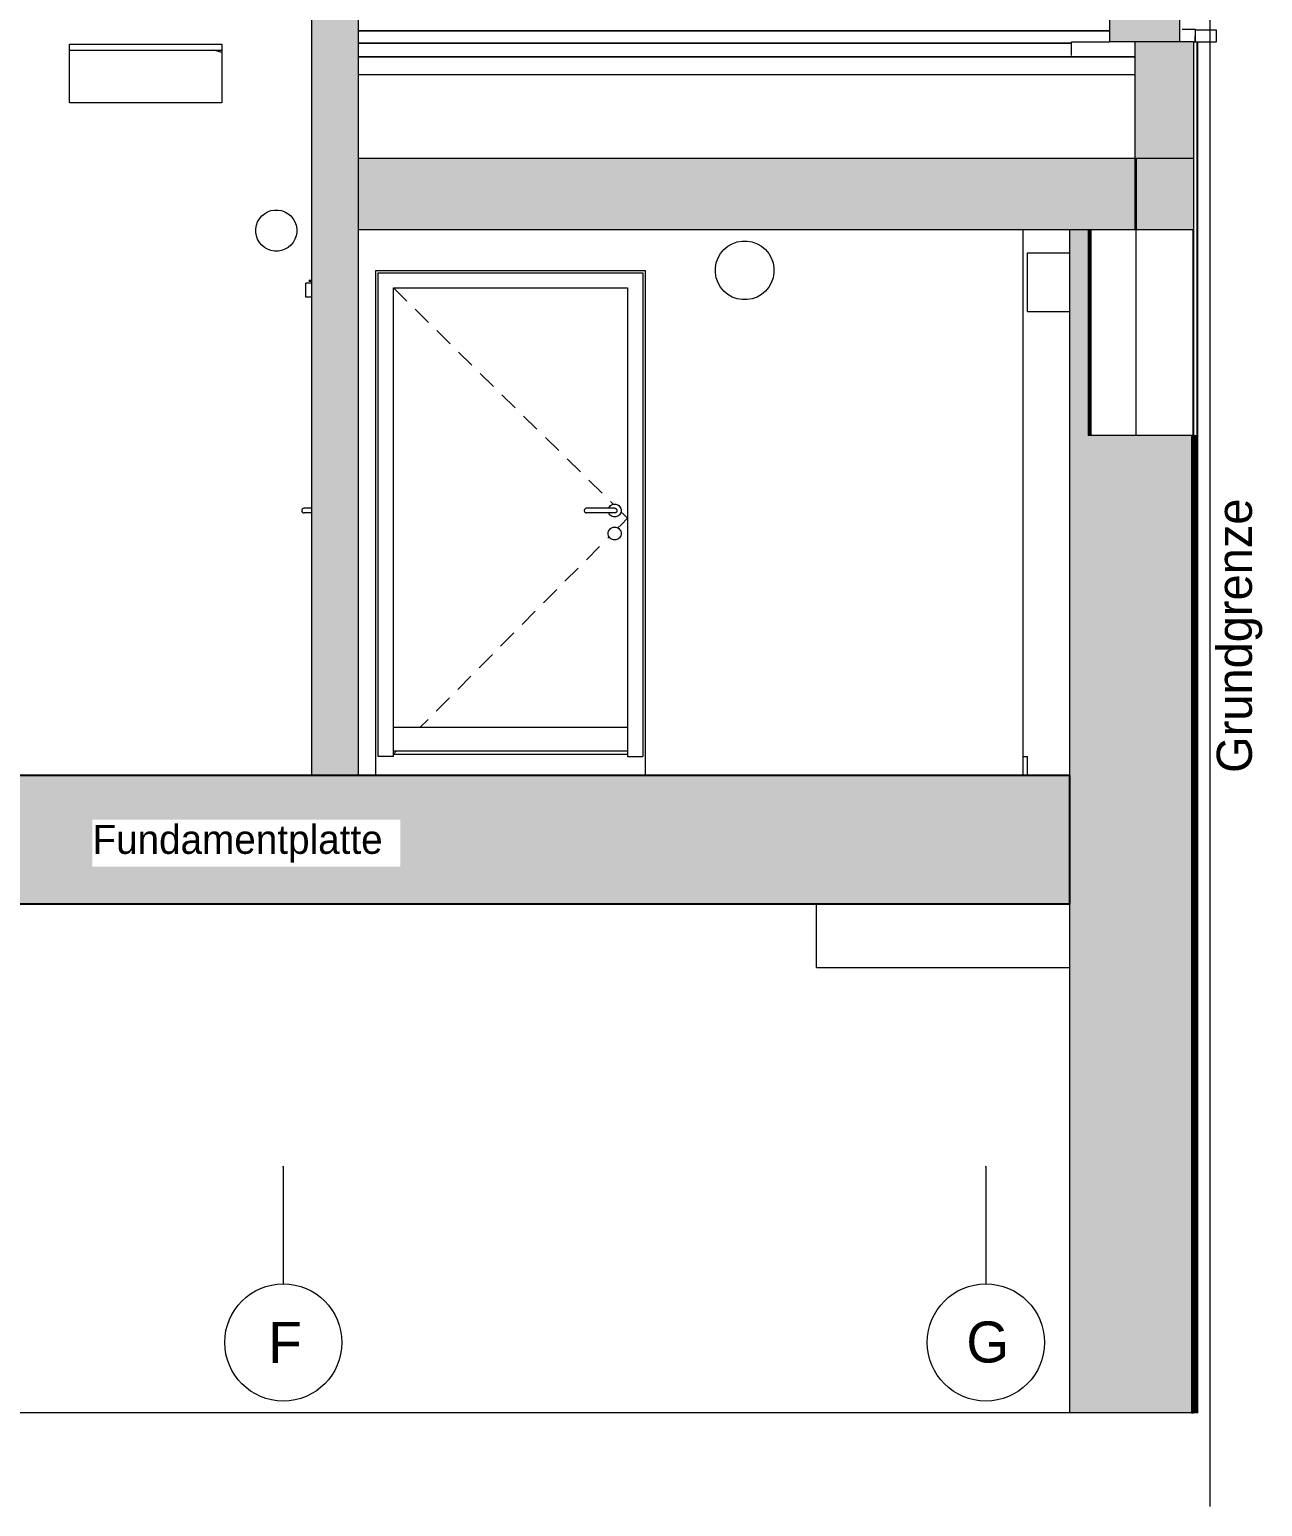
# Model space of a CAD drawing. Header units: metres. Extents: x -0.3 to 19.2, y -7 to 21.5.
# Drawn here: x 13.92 to 19.18, y -6.95 to -0.65 of the extents above; entities that cross this region are included whole.
import ezdxf

# ---------------------------------------------------------------- set-up
doc = ezdxf.new("R2010")
doc.units = ezdxf.units.M
doc.header["$MEASUREMENT"] = 0
doc.set_wipeout_variables(frame=1)
doc.linetypes.add('Raster', pattern=[0.004, 0.002, -0.001, 0, -0.001])
doc.linetypes.add('Wipeout_Contour', pattern=[1, 0, -1])
for name, color, linetype in [('C_Schnitt C RB_1_000 Achsraster', 7, 'Continuous'), ('C_Schnitt C RB_1_110 Wand Aussen', 7, 'Continuous'), ('C_Schnitt C RB_1_111 Wand Aussen - Bohrpfahlwand 53', 7, 'Continuous'), ('C_Schnitt C RB_1_111 Wand Aussen - Bohrpfahlwand 80', 7, 'Continuous'), ('C_Schnitt C RB_1_120 Wand Innen tragend', 7, 'Continuous'), ('C_Schnitt C RB_1_210 Decke', 7, 'Continuous'), ('C_Schnitt C RB_1_211 Decke - Bohrpfahl Rost', 7, 'Continuous'), ('C_Schnitt C RB_1_260 Fundament', 7, 'Continuous'), ('C_Schnitt C RB_1_270 Deckendurchbruchsymbol', 7, 'Continuous'), ('C_Schnitt C RB_1_420 Rampe', 7, 'Continuous'), ('C_Schnitt C RB_1_840 Baulinien', 7, 'Continuous'), ('C_Schnitt C RB_1_955-1 Polierplan Beschriftung - STB Decke', 7, 'Continuous')]:
    doc.layers.add(name, color=color, linetype=linetype)
doc.styles.add('ERSTELLTER_STIL_1', font='')
doc.styles.get('ERSTELLTER_STIL_1').set_extended_font_data('Eurostile')
doc.linetypes.add('Grenze Grundstück', pattern='A,0,[1,415_260415_PP_VA_RB_2_3 Schn C1.Shx,S=0.00031746,R=0,X=0,Y=0],-0.04,0', length=0.04)

msp = doc.modelspace()

# ---------------------------------------------------------------- hatches: boundary and pattern name
at = {"layer": 'C_Schnitt C RB_1_110 Wand Aussen', "linetype": 'Continuous', "lineweight": 0, "true_color": 0x000000}
msp.add_hatch(color=18, dxfattribs=at).paths.add_polyline_path([(18.8275, 2.67), (18.5275, 2.67), (18.5275, -0.7), (18.8275, -0.7)])
at = {"layer": 'C_Schnitt C RB_1_111 Wand Aussen - Bohrpfahlwand 53', "linetype": 'Continuous', "lineweight": 0, "true_color": 0x000000}
msp.add_hatch(color=18, dxfattribs=at).paths.add_polyline_path([(18.6365, -0.7), (18.6365, -1.1976), (18.8863, -1.1976), (18.8863, -2.3792), (18.8865, -0.7)])
at = {"layer": 'C_Schnitt C RB_1_111 Wand Aussen - Bohrpfahlwand 80', "linetype": 'Continuous', "lineweight": 0, "true_color": 0x000000}
msp.add_hatch(color=18, dxfattribs=at).paths.add_polyline_path([(18.3575, -1.5024), (18.3575, -6.55), (18.8775, -6.55), (18.8775, -2.3792), (18.4365, -2.3792), (18.4365, -1.5024)])
at = {"layer": 'C_Schnitt C RB_1_120 Wand Innen tragend', "linetype": 'Continuous', "lineweight": 0, "true_color": 0x000000}
msp.add_hatch(color=18, dxfattribs=at).paths.add_polyline_path([(15.32, -0.51), (15.12, -0.51), (15.12, -3.83), (15.32, -3.83)])
at = {"layer": 'C_Schnitt C RB_1_211 Decke - Bohrpfahl Rost', "linetype": 'Continuous', "lineweight": 0, "true_color": 0x000000}
msp.add_hatch(color=18, dxfattribs=at).paths.add_polyline_path([(18.6413, -1.5024), (18.8861, -1.5024), (18.8863, -1.1976), (18.6414, -1.1976)])
at = {"layer": 'C_Schnitt C RB_1_260 Fundament', "linetype": 'Continuous', "lineweight": 0, "true_color": 0x000000}
for points in [[(12.425, -3.83), (12.425, -4.38), (14.6743, -4.38), (14.6743, -3.83)], [(14.6743, -3.83), (14.6743, -4.38), (18.3575, -4.38), (18.3575, -3.83)]]:
    msp.add_hatch(color=18, dxfattribs=at).paths.add_polyline_path(points)
at = {"layer": 'C_Schnitt C RB_1_420 Rampe', "linetype": 'Continuous', "lineweight": 0, "true_color": 0x000000}
msp.add_hatch(color=18, dxfattribs=at).paths.add_polyline_path([(15.32, -1.1976), (15.32, -1.5024), (18.6413, -1.5024), (18.6414, -1.1976)])

# ---------------------------------------------------------------- linework, layer by layer
at = {"layer": 'C_Schnitt C RB_1_000 Achsraster', "color": 5, "linetype": 'Raster', "lineweight": 0, "ltscale": 1000}
for p, q in [((15, -5.5), (15, -6)), ((18, -5.5), (18, -6))]:
    msp.add_line(p, q, dxfattribs=at)
at = {"layer": 'C_Schnitt C RB_1_000 Achsraster', "color": 5, "linetype": 'Continuous', "lineweight": 0, "ltscale": 1000}
for centre in [(15, -6.25), (18, -6.25)]:
    msp.add_circle(centre, 0.25, dxfattribs=at)
at = {"layer": 'C_Schnitt C RB_1_000 Achsraster', "color": 5, "linetype": 'Raster', "lineweight": 0, "ltscale": 1000}
for p in [(15, -5.5), (15, -5.5), (18, -5.5), (18, -5.5)]:
    msp.add_point(p, dxfattribs=at)
at = {"layer": 'C_Schnitt C RB_1_110 Wand Aussen', "color": 7, "linetype": 'Continuous', "lineweight": 18, "ltscale": 1000}
for p, q in [((18.5275, 2.67), (18.5275, -0.7)), ((18.8275, 2.67), (18.8275, -0.7)), ((18.6365, -0.7), (18.5275, -0.7)), ((18.8275, -0.7), (18.6365, -0.7))]:
    msp.add_line(p, q, dxfattribs=at)
at = {"layer": 'C_Schnitt C RB_1_111 Wand Aussen - Bohrpfahlwand 53', "color": 7, "linetype": 'Continuous', "lineweight": 18, "ltscale": 1000}
for p, q in [((18.6365, -0.7), (18.6365, -1.1976)), ((18.8865, -0.7), (18.8275, -0.7)), ((18.8865, -0.7), (18.9008, -0.7)), ((18.8865, -0.7), (18.8865, -2.3792)), ((18.9008, -0.7), (18.9008, -2.3792)), ((18.8863, -1.1976), (18.8863, -2.3792)), ((18.8863, -2.3792), (18.8855, -2.3792)), ((18.8865, -2.3792), (18.8863, -2.3792)), ((18.8865, -2.3792), (18.9008, -2.3792))]:
    msp.add_line(p, q, dxfattribs=at)
at = {"layer": 'C_Schnitt C RB_1_111 Wand Aussen - Bohrpfahlwand 80', "color": 7, "linetype": 'Continuous', "lineweight": 18, "ltscale": 1000}
for p, q in [((18.985, -0.65), (18.8947, -0.65)), ((18.985, -0.7), (18.985, -0.65)), ((18.3657, -0.7576), (18.3657, -0.7)), ((18.3657, -0.7), (18.5275, -0.7)), ((18.9008, -0.7), (18.9016, -0.7)), ((18.9016, -6.55), (18.9016, -0.7)), ((18.903, -0.7), (18.9016, -0.7)), ((18.903, -0.7), (18.983, -0.7)), ((18.9046, -0.8), (18.9046, -0.7)), ((18.985, -0.7), (18.983, -0.7)), ((18.9048, -0.8), (18.9046, -0.8)), ((18.9048, -6.55), (18.9048, -0.8)), ((18.3575, -1.5024), (18.3575, -3.83)), ((18.4418, -1.5024), (18.4418, -2.3792)), ((18.4438, -1.5024), (18.4438, -2.3792)), ((18.4492, -2.3792), (18.4492, -1.5024)), ((18.6415, -2.3792), (18.6415, -1.5024)), ((18.8843, -1.5024), (18.8843, -6.55)), ((18.8855, -1.5024), (18.8855, -6.55)), ((18.8816, -2.3792), (18.8775, -2.3792)), ((18.8816, -2.3792), (18.8816, -6.55)), ((18.8843, -2.3792), (18.8816, -2.3792)), ((18.8855, -2.3792), (18.8843, -2.3792)), ((18.8866, -6.55), (18.8866, -2.3792)), ((18.8916, -6.55), (18.8916, -2.3792)), ((18.8959, -6.55), (18.8959, -2.3792)), ((18.3575, -4.38), (18.3575, -6.55)), ((15.505, -6.55), (0.6294, -6.55)), ((18.3575, -6.55), (15.505, -6.55)), ((18.8775, -6.55), (18.8816, -6.55)), ((18.8816, -6.55), (18.8843, -6.55)), ((18.8843, -6.55), (18.8857, -6.55)), ((18.8857, -6.55), (18.8866, -6.55)), ((18.8916, -6.55), (18.8866, -6.55)), ((18.8959, -6.55), (18.8916, -6.55)), ((18.9016, -6.55), (18.8959, -6.55)), ((18.9048, -6.55), (18.9016, -6.55))]:
    msp.add_line(p, q, dxfattribs=at)
at = {"layer": 'C_Schnitt C RB_1_111 Wand Aussen - Bohrpfahlwand 80', "color": 7, "linetype": 'Continuous', "lineweight": 13, "ltscale": 1000}
for p, q in [((18.4365, -1.5024), (18.4365, -2.3792)), ((18.8775, -2.3792), (18.4365, -2.3792)), ((18.8775, -2.3792), (18.8775, -6.55)), ((18.8775, -6.55), (18.3575, -6.55))]:
    msp.add_line(p, q, dxfattribs=at)
at = {"layer": 'C_Schnitt C RB_1_120 Wand Innen tragend', "color": 7, "linetype": 'Continuous', "lineweight": 18, "ltscale": 1000}
for p, q in [((15.12, -0.51), (15.12, -3.83)), ((15.32, -0.51), (15.32, -1.1976)), ((15.32, -1.1976), (15.32, -1.5024)), ((15.32, -1.5024), (15.32, -3.83)), ((18.1599, -3.83), (18.1599, -1.5024)), ((15.395, -3.83), (15.395, -3.75)), ((16.545, -3.75), (16.545, -3.83))]:
    msp.add_line(p, q, dxfattribs=at)
at = {"layer": 'C_Schnitt C RB_1_120 Wand Innen tragend', "color": 16, "linetype": 'Continuous', "lineweight": 13, "ltscale": 1000, "true_color": 0x7e0000}
for p, q in [((14.087, -0.71), (14.737, -0.71)), ((14.087, -0.96), (14.087, -0.71)), ((14.737, -0.71), (14.737, -0.96)), ((14.737, -0.96), (14.087, -0.96)), ((14.8981, -1.4546), (14.9079, -1.4429)), ((14.9079, -1.4429), (14.9196, -1.4331)), ((14.9196, -1.4331), (14.9329, -1.4254)), ((14.9329, -1.4254), (14.9473, -1.4202)), ((14.9473, -1.4202), (14.9623, -1.4175)), ((14.9623, -1.4175), (14.97, -1.4175)), ((14.97, -1.4175), (14.9777, -1.4175)), ((14.9777, -1.4175), (14.9927, -1.4202)), ((14.9927, -1.4202), (15.0071, -1.4254)), ((15.0071, -1.4254), (15.0204, -1.4331)), ((15.0204, -1.4331), (15.0321, -1.4429)), ((15.0321, -1.4429), (15.0419, -1.4546)), ((14.8825, -1.4973), (14.8852, -1.4823)), ((14.8825, -1.505), (14.8825, -1.4973)), ((14.8825, -1.5127), (14.8825, -1.505)), ((14.8852, -1.4823), (14.8904, -1.4679)), ((14.8904, -1.4679), (14.8981, -1.4546)), ((15.0419, -1.4546), (15.0496, -1.4679)), ((15.0496, -1.4679), (15.0548, -1.4823)), ((15.0548, -1.4823), (15.0575, -1.4973)), ((15.0575, -1.4973), (15.0575, -1.505)), ((15.0575, -1.505), (15.0575, -1.5127)), ((14.8852, -1.5277), (14.8825, -1.5127)), ((14.8904, -1.5421), (14.8852, -1.5277)), ((14.8981, -1.5554), (14.8904, -1.5421)), ((14.9079, -1.5671), (14.8981, -1.5554)), ((14.9196, -1.5769), (14.9079, -1.5671)), ((15.0321, -1.5671), (15.0204, -1.5769)), ((15.0419, -1.5554), (15.0321, -1.5671)), ((15.0496, -1.5421), (15.0419, -1.5554)), ((15.0548, -1.5277), (15.0496, -1.5421)), ((15.0575, -1.5127), (15.0548, -1.5277)), ((16.8813, -1.5863), (16.898, -1.5722)), ((16.898, -1.5722), (16.917, -1.5613)), ((16.917, -1.5613), (16.9375, -1.5538)), ((16.9375, -1.5538), (16.9591, -1.55)), ((16.9591, -1.55), (16.97, -1.55)), ((16.97, -1.55), (16.9809, -1.55)), ((16.9809, -1.55), (17.0025, -1.5538)), ((17.0025, -1.5538), (17.023, -1.5613)), ((17.023, -1.5613), (17.042, -1.5722)), ((17.042, -1.5722), (17.0587, -1.5863)), ((14.9329, -1.5846), (14.9196, -1.5769)), ((14.9473, -1.5898), (14.9329, -1.5846)), ((14.9623, -1.5925), (14.9473, -1.5898)), ((14.97, -1.5925), (14.9623, -1.5925)), ((14.9777, -1.5925), (14.97, -1.5925)), ((14.9927, -1.5898), (14.9777, -1.5925)), ((15.0071, -1.5846), (14.9927, -1.5898)), ((15.0204, -1.5769), (15.0071, -1.5846)), ((16.8488, -1.6425), (16.8563, -1.622)), ((16.8563, -1.622), (16.8672, -1.603)), ((16.8672, -1.603), (16.8813, -1.5863)), ((17.0587, -1.5863), (17.0728, -1.603)), ((17.0728, -1.603), (17.0837, -1.622)), ((17.0837, -1.622), (17.0912, -1.6425)), ((16.845, -1.6641), (16.8488, -1.6425)), ((16.845, -1.675), (16.845, -1.6641)), ((16.845, -1.6859), (16.845, -1.675)), ((16.8488, -1.7075), (16.845, -1.6859)), ((17.0912, -1.6425), (17.095, -1.6641)), ((17.095, -1.6859), (17.0912, -1.7075)), ((17.095, -1.6641), (17.095, -1.675)), ((17.095, -1.675), (17.095, -1.6859)), ((16.8563, -1.728), (16.8488, -1.7075)), ((16.8672, -1.747), (16.8563, -1.728)), ((16.8813, -1.7637), (16.8672, -1.747)), ((16.898, -1.7778), (16.8813, -1.7637)), ((17.0587, -1.7637), (17.042, -1.7778)), ((17.0728, -1.747), (17.0587, -1.7637)), ((17.0837, -1.728), (17.0728, -1.747)), ((17.0912, -1.7075), (17.0837, -1.728)), ((16.917, -1.7887), (16.898, -1.7778)), ((16.9375, -1.7962), (16.917, -1.7887)), ((16.9591, -1.8), (16.9375, -1.7962)), ((16.97, -1.8), (16.9591, -1.8)), ((16.9809, -1.8), (16.97, -1.8)), ((17.0025, -1.7962), (16.9809, -1.8)), ((17.023, -1.7887), (17.0025, -1.7962)), ((17.042, -1.7778), (17.023, -1.7887))]:
    msp.add_line(p, q, dxfattribs=at)
at = {"layer": 'C_Schnitt C RB_1_120 Wand Innen tragend', "color": 7, "linetype": 'Continuous', "lineweight": 13, "ltscale": 1000}
for p, q in [((15.395, -3.75), (15.395, -1.675)), ((15.395, -1.675), (16.545, -1.675)), ((15.405, -1.685), (16.535, -1.685)), ((15.405, -3.75), (15.405, -1.685)), ((16.535, -1.685), (16.535, -3.75)), ((16.545, -1.675), (16.545, -3.75)), ((15.12, -1.73), (15.096, -1.73)), ((15.096, -1.79), (15.096, -1.73)), ((15.12, -1.718), (15.1095, -1.718)), ((15.12, -1.722), (15.1095, -1.722)), ((15.47, -1.75), (15.5271, -1.8061)), ((15.47, -3.75), (15.47, -1.75)), ((15.47, -1.75), (16.47, -1.75)), ((16.47, -1.75), (16.47, -3.75)), ((15.12, -1.79), (15.096, -1.79)), ((15.5627, -1.8411), (15.6198, -1.8972)), ((15.6554, -1.9323), (15.7125, -1.9883)), ((15.7481, -2.0234), (15.8052, -2.0795)), ((15.8408, -2.1145), (15.8979, -2.1706)), ((15.9335, -2.2057), (15.9906, -2.2617)), ((16.0263, -2.2968), (16.0833, -2.3529)), ((16.119, -2.3879), (16.176, -2.444)), ((16.2117, -2.4791), (16.2687, -2.5351)), ((16.3044, -2.5702), (16.3614, -2.6263)), ((15.0792, -2.6983), (15.079, -2.7)), ((15.079, -2.7), (15.0792, -2.7017)), ((15.0796, -2.6966), (15.0792, -2.6983)), ((15.0792, -2.7017), (15.0796, -2.7034)), ((15.0803, -2.695), (15.0796, -2.6966)), ((15.0796, -2.7034), (15.0803, -2.705)), ((15.0813, -2.6936), (15.0803, -2.695)), ((15.0803, -2.705), (15.0813, -2.7064)), ((15.0826, -2.6923), (15.0813, -2.6936)), ((15.0813, -2.7064), (15.0826, -2.7077)), ((15.084, -2.6913), (15.0826, -2.6923)), ((15.0826, -2.7077), (15.084, -2.7087)), ((15.0856, -2.6906), (15.084, -2.6913)), ((15.084, -2.7087), (15.0856, -2.7094)), ((15.0873, -2.6902), (15.0856, -2.6906)), ((15.0856, -2.7094), (15.0873, -2.7098)), ((15.089, -2.69), (15.0873, -2.6902)), ((15.0873, -2.7098), (15.089, -2.71)), ((15.0899, -2.69), (15.089, -2.69)), ((15.0899, -2.71), (15.089, -2.71)), ((15.0923, -2.69), (15.0899, -2.69)), ((15.0923, -2.71), (15.0899, -2.71)), ((15.0963, -2.69), (15.0923, -2.69)), ((15.0963, -2.71), (15.0923, -2.71)), ((15.1015, -2.69), (15.0963, -2.69)), ((15.1015, -2.71), (15.0963, -2.71)), ((15.1075, -2.69), (15.1015, -2.69)), ((15.1075, -2.71), (15.1015, -2.71)), ((15.114, -2.69), (15.1075, -2.69)), ((15.114, -2.71), (15.1075, -2.71)), ((15.12, -2.69), (15.114, -2.69)), ((15.12, -2.71), (15.114, -2.71)), ((16.2852, -2.6983), (16.285, -2.7)), ((16.285, -2.7), (16.2852, -2.7017)), ((16.2856, -2.6966), (16.2852, -2.6983)), ((16.2852, -2.7017), (16.2856, -2.7034)), ((16.2863, -2.695), (16.2856, -2.6966)), ((16.2856, -2.7034), (16.2863, -2.705)), ((16.2873, -2.6936), (16.2863, -2.695)), ((16.2863, -2.705), (16.2873, -2.7064)), ((16.2886, -2.6923), (16.2873, -2.6936)), ((16.2873, -2.7064), (16.2886, -2.7077)), ((16.29, -2.6913), (16.2886, -2.6923)), ((16.2886, -2.7077), (16.29, -2.7087)), ((16.2916, -2.6906), (16.29, -2.6913)), ((16.29, -2.7087), (16.2916, -2.7094)), ((16.2933, -2.6902), (16.2916, -2.6906)), ((16.2916, -2.7094), (16.2933, -2.7098)), ((16.295, -2.69), (16.2933, -2.6902)), ((16.2933, -2.7098), (16.295, -2.71)), ((16.2959, -2.69), (16.295, -2.69)), ((16.2959, -2.71), (16.295, -2.71)), ((16.2983, -2.69), (16.2959, -2.69)), ((16.2983, -2.71), (16.2959, -2.71)), ((16.3023, -2.69), (16.2983, -2.69)), ((16.3023, -2.71), (16.2983, -2.71)), ((16.3075, -2.69), (16.3023, -2.69)), ((16.3075, -2.71), (16.3023, -2.71)), ((16.3135, -2.69), (16.3075, -2.69)), ((16.3135, -2.71), (16.3075, -2.71)), ((16.32, -2.69), (16.3135, -2.69)), ((16.32, -2.71), (16.3135, -2.71)), ((16.39, -2.69), (16.32, -2.69)), ((16.39, -2.71), (16.32, -2.71)), ((16.3894, -2.69), (16.3912, -2.6863)), ((16.3912, -2.7138), (16.3894, -2.71)), ((16.3965, -2.69), (16.39, -2.69)), ((16.3965, -2.71), (16.39, -2.71)), ((16.3912, -2.6863), (16.3939, -2.6823)), ((16.3939, -2.6823), (16.3973, -2.6789)), ((16.4025, -2.69), (16.3965, -2.69)), ((16.4025, -2.71), (16.3965, -2.71)), ((16.3971, -2.6613), (16.4092, -2.6732)), ((16.3973, -2.6789), (16.4013, -2.6762)), ((16.4013, -2.6762), (16.4056, -2.6742)), ((16.4077, -2.69), (16.4025, -2.69)), ((16.4077, -2.71), (16.4025, -2.71)), ((16.4056, -2.6742), (16.4102, -2.6729)), ((16.4117, -2.69), (16.4077, -2.69)), ((16.4117, -2.71), (16.4077, -2.71)), ((16.4102, -2.6729), (16.415, -2.6725)), ((16.4141, -2.69), (16.4117, -2.69)), ((16.4141, -2.71), (16.4117, -2.71)), ((16.415, -2.69), (16.4141, -2.69)), ((16.415, -2.71), (16.4141, -2.71)), ((16.415, -2.6725), (16.4198, -2.6729)), ((16.415, -2.69), (16.4167, -2.6902)), ((16.4167, -2.7098), (16.415, -2.71)), ((16.4167, -2.6902), (16.4184, -2.6906)), ((16.4184, -2.7094), (16.4167, -2.7098)), ((16.4184, -2.6906), (16.42, -2.6913)), ((16.42, -2.7087), (16.4184, -2.7094)), ((16.4198, -2.6729), (16.4244, -2.6742)), ((16.42, -2.6913), (16.4214, -2.6923)), ((16.4214, -2.7077), (16.42, -2.7087)), ((16.4214, -2.6923), (16.4227, -2.6936)), ((16.4227, -2.7064), (16.4214, -2.7077)), ((16.4227, -2.6936), (16.4237, -2.695)), ((16.4237, -2.705), (16.4227, -2.7064)), ((16.4237, -2.695), (16.4244, -2.6966)), ((16.4244, -2.7034), (16.4237, -2.705)), ((16.4244, -2.6742), (16.4288, -2.6762)), ((16.4244, -2.6966), (16.4248, -2.6983)), ((16.4248, -2.7017), (16.4244, -2.7034)), ((16.4248, -2.6983), (16.425, -2.7)), ((16.425, -2.7), (16.4248, -2.7017)), ((16.4288, -2.6762), (16.4327, -2.6789)), ((16.4327, -2.6789), (16.4361, -2.6823)), ((16.4361, -2.6823), (16.4388, -2.6863)), ((16.4388, -2.6863), (16.4408, -2.6906)), ((16.4408, -2.7094), (16.4388, -2.7138)), ((16.4408, -2.6906), (16.4421, -2.6952)), ((16.4421, -2.7048), (16.4408, -2.7094)), ((16.4419, -2.7054), (16.4541, -2.7174)), ((16.4421, -2.6952), (16.4425, -2.7)), ((16.4425, -2.7), (16.4421, -2.7048)), ((16.3939, -2.7177), (16.3912, -2.7138)), ((16.3973, -2.7211), (16.3939, -2.7177)), ((16.4013, -2.7238), (16.3973, -2.7211)), ((16.4056, -2.7258), (16.4013, -2.7238)), ((16.4013, -2.7742), (16.4056, -2.7722)), ((16.4102, -2.7271), (16.4056, -2.7258)), ((16.4056, -2.7722), (16.4102, -2.7709)), ((16.415, -2.7275), (16.4102, -2.7271)), ((16.4102, -2.7709), (16.415, -2.7705)), ((16.4198, -2.7271), (16.415, -2.7275)), ((16.415, -2.7705), (16.4198, -2.7709)), ((16.4244, -2.7258), (16.4198, -2.7271)), ((16.4198, -2.7709), (16.4244, -2.7722)), ((16.4288, -2.7238), (16.4244, -2.7258)), ((16.4244, -2.7722), (16.4288, -2.7742)), ((16.4327, -2.7211), (16.4288, -2.7238)), ((16.429, -2.7743), (16.4424, -2.7608)), ((16.4361, -2.7177), (16.4327, -2.7211)), ((16.4388, -2.7138), (16.4361, -2.7177)), ((16.47, -2.733), (16.4424, -2.7608)), ((16.47, -2.733), (16.4541, -2.7174)), ((16.386, -2.8176), (16.3914, -2.8121)), ((16.3875, -2.798), (16.3879, -2.7932)), ((16.3879, -2.8028), (16.3875, -2.798)), ((16.3879, -2.7932), (16.3892, -2.7886)), ((16.3892, -2.8074), (16.3879, -2.8028)), ((16.3892, -2.7886), (16.3912, -2.7842)), ((16.3912, -2.8117), (16.3892, -2.8074)), ((16.3912, -2.7842), (16.3939, -2.7803)), ((16.3939, -2.8157), (16.3912, -2.8117)), ((16.3939, -2.7803), (16.3973, -2.7769)), ((16.3973, -2.8191), (16.3939, -2.8157)), ((16.3973, -2.7769), (16.4013, -2.7742)), ((16.4013, -2.8218), (16.3973, -2.8191)), ((16.4056, -2.8238), (16.4013, -2.8218)), ((16.4102, -2.8251), (16.4056, -2.8238)), ((16.415, -2.8255), (16.4102, -2.8251)), ((16.4198, -2.8251), (16.415, -2.8255)), ((16.4244, -2.8238), (16.4198, -2.8251)), ((16.4288, -2.8218), (16.4244, -2.8238)), ((16.4288, -2.7742), (16.4327, -2.7769)), ((16.4327, -2.8191), (16.4288, -2.8218)), ((16.4327, -2.7769), (16.4361, -2.7803)), ((16.4361, -2.8157), (16.4327, -2.8191)), ((16.4361, -2.7803), (16.4388, -2.7842)), ((16.4388, -2.8117), (16.4361, -2.8157)), ((16.4388, -2.7842), (16.4408, -2.7886)), ((16.4408, -2.8074), (16.4388, -2.8117)), ((16.4408, -2.7886), (16.4421, -2.7932)), ((16.4421, -2.8028), (16.4408, -2.8074)), ((16.4421, -2.7932), (16.4425, -2.798)), ((16.4425, -2.798), (16.4421, -2.8028)), ((16.2944, -2.9098), (16.3508, -2.853)), ((16.2028, -3.002), (16.2592, -2.9453)), ((16.1112, -3.0943), (16.1676, -3.0375)), ((16.0196, -3.1865), (16.076, -3.1298)), ((15.928, -3.2788), (15.9844, -3.222)), ((15.8364, -3.371), (15.8928, -3.3143)), ((15.7448, -3.4633), (15.8012, -3.4065)), ((15.6532, -3.5555), (15.7096, -3.4987)), ((15.5832, -3.626), (15.618, -3.591)), ((16.47, -3.626), (15.47, -3.626)), ((15.47, -3.75), (15.405, -3.75)), ((15.47, -3.74), (15.4839, -3.726)), ((15.47, -3.726), (16.47, -3.726)), ((15.47, -3.74), (16.47, -3.74)), ((16.47, -3.75), (16.535, -3.75))]:
    msp.add_line(p, q, dxfattribs=at)
at = {"layer": 'C_Schnitt C RB_1_210 Decke', "color": 7, "linetype": 'Continuous', "lineweight": 13, "ltscale": 1000}
msp.add_line((14.087, -0.735), (14.737, -0.735), dxfattribs=at)
at = {"layer": 'C_Schnitt C RB_1_211 Decke - Bohrpfahl Rost', "color": 8, "linetype": 'Continuous', "lineweight": 13, "ltscale": 1000}
for p, q in [((18.8947, -0.6473), (18.8384, -0.6472)), ((18.8937, -0.7), (18.8947, -0.6473)), ((18.8947, -0.7), (18.8947, -0.6473)), ((18.6365, -1.1849), (18.6363, -1.1976)), ((18.8863, -1.4928), (18.8861, -1.5024))]:
    msp.add_line(p, q, dxfattribs=at)
at = {"layer": 'C_Schnitt C RB_1_211 Decke - Bohrpfahl Rost', "color": 7, "linetype": 'Continuous', "lineweight": 18, "ltscale": 1000}
for p, q in [((18.6363, -1.1976), (18.6361, -1.5024)), ((18.8863, -1.1976), (18.6414, -1.1976)), ((18.8863, -1.1976), (18.8861, -1.5024)), ((18.8861, -1.5024), (18.6413, -1.5024))]:
    msp.add_line(p, q, dxfattribs=at)
at = {"layer": 'C_Schnitt C RB_1_260 Fundament', "color": 7, "linetype": 'Continuous', "lineweight": 25, "ltscale": 1000}
for p, q in [((15.32, -3.83), (15.12, -3.83)), ((18.3575, -3.83), (15.32, -3.83)), ((18.3575, -3.83), (18.3575, -4.38))]:
    msp.add_line(p, q, dxfattribs=at)
at = {"layer": 'C_Schnitt C RB_1_260 Fundament', "color": 7, "linetype": 'Continuous', "lineweight": 13, "ltscale": 1000}
for q in [(17.2774, -4.38), (18.3575, -4.65)]:
    msp.add_line((17.2774, -4.65), q, dxfattribs=at)
at = {"layer": 'C_Schnitt C RB_1_260 Fundament', "color": 7, "linetype": 'Continuous', "lineweight": 25, "ltscale": 1000, "flags": 128}
for points in [[(15.12, -3.83), (14.6743, -3.83), (12.425, -3.83)], [(18.3575, -4.38), (14.6743, -4.38), (12.425, -4.38)]]:
    msp.add_lwpolyline(points, dxfattribs=at)
at = {"layer": 'C_Schnitt C RB_1_270 Deckendurchbruchsymbol', "color": 7, "linetype": 'Continuous', "lineweight": 13, "ltscale": 1000}
for p in [(18.1599, -3.75), (18.1774, -3.83)]:
    msp.add_line(p, (18.1774, -3.75), dxfattribs=at)
at = {"layer": 'C_Schnitt C RB_1_420 Rampe', "color": 7, "linetype": 'Continuous', "lineweight": 13, "ltscale": 1000}
for p, q in [((15.32, -0.6522), (18.5275, -0.6522)), ((18.5275, -0.6523), (15.32, -0.6523)), ((15.32, -0.7058), (18.3657, -0.7058)), ((18.3657, -0.7058), (15.32, -0.7058)), ((15.32, -0.7641), (18.6365, -0.7641)), ((18.6365, -0.7644), (15.32, -0.7644)), ((15.32, -0.8407), (15.32, -1.1976)), ((18.6365, -0.8407), (15.32, -0.8407))]:
    msp.add_line(p, q, dxfattribs=at)
at = {"layer": 'C_Schnitt C RB_1_420 Rampe', "color": 7, "linetype": 'Continuous', "lineweight": 18, "ltscale": 1000}
for p, q in [((14.737, -0.7458), (14.7033, -0.735)), ((18.6363, -1.1976), (15.32, -1.1976)), ((18.6414, -1.1976), (18.6413, -1.5024)), ((18.3575, -1.5024), (15.32, -1.5024)), ((18.4365, -1.5024), (18.3575, -1.5024)), ((18.6361, -1.5024), (18.4365, -1.5024)), ((18.6413, -1.5024), (18.6361, -1.5024)), ((18.1773, -1.6), (18.3575, -1.6)), ((18.1773, -1.85), (18.1773, -1.6)), ((18.1773, -1.85), (18.3575, -1.85))]:
    msp.add_line(p, q, dxfattribs=at)
at = {"layer": 'C_Schnitt C RB_1_420 Rampe', "color": 7, "linetype": 'Continuous', "lineweight": 18, "ltscale": 1000, "flags": 128}
msp.add_lwpolyline([(18.6414, -1.1976), (18.6365, -1.1976)], dxfattribs=at)
at = {"layer": 'C_Schnitt C RB_1_840 Baulinien', "color": 86, "linetype": 'Grenze Grundstück', "lineweight": 13, "ltscale": 1000, "true_color": 0x107f01}
msp.add_line((18.9578, -6.95), (18.9578, 5.91), dxfattribs=at)

# ---------------------------------------------------------------- texts
at = {"layer": 'C_Schnitt C RB_1_000 Achsraster', "color": 5, "linetype": 'Continuous', "lineweight": 0, "char_height": 0.175, "attachment_point": 1, "style": 'ERSTELLTER_STIL_1'}
for s, insert in [('\\A1;{\\pql;\\pt0;\\fEurostile|b0|i0|c0|p0;\\W1.000000;F}', (14.9358, -6.1625)), ('\\A1;{\\pql;\\pt0;\\fEurostile|b0|i0|c0|p0;\\W1.000000;G}', (17.9168, -6.1607))]:
    msp.add_mtext(s, dxfattribs=dict(at, insert=insert))
at = {"layer": 'C_Schnitt C RB_1_840 Baulinien', "color": 86, "linetype": 'Continuous', "lineweight": 13, "true_color": 0x107f01, "insert": (19.0836, -3.2341), "char_height": 0.15, "attachment_point": 5, "rotation": 90, "style": 'ERSTELLTER_STIL_1'}
msp.add_mtext('\\A1;{\\pqc;\\fEurostile|b0|i0|c0|p0;\\W1.000000;Grundgrenze}', dxfattribs=at)

# ---------------------------------------------------------------- next in the draw order: wipeouts: each hides what was drawn before it
at = {"color": 254, "linetype": 'Wipeout_Contour', "lineweight": 0, "ltscale": 61.678255}
msp.add_wipeout([(14.1852, -4.2193), (15.5005, -4.2193), (15.5005, -4.0186), (14.1852, -4.0186)], dxfattribs=at).dxf.layer = 'C_Schnitt C RB_1_955-1 Polierplan Beschriftung - STB Decke'

# ---------------------------------------------------------------- next in the draw order: texts
at = {"layer": 'C_Schnitt C RB_1_955-1 Polierplan Beschriftung - STB Decke', "color": 7, "linetype": 'Continuous', "lineweight": 13, "insert": (14.1852, -4.2023), "char_height": 0.123474, "attachment_point": 7, "style": 'ERSTELLTER_STIL_1'}
msp.add_mtext('\\A1;{\\pql;\\fEurostile|b0|i0|c0|p0;\\W1.000000;Fundamentplatte}', dxfattribs=at)

doc.saveas('drawing.dxf')
